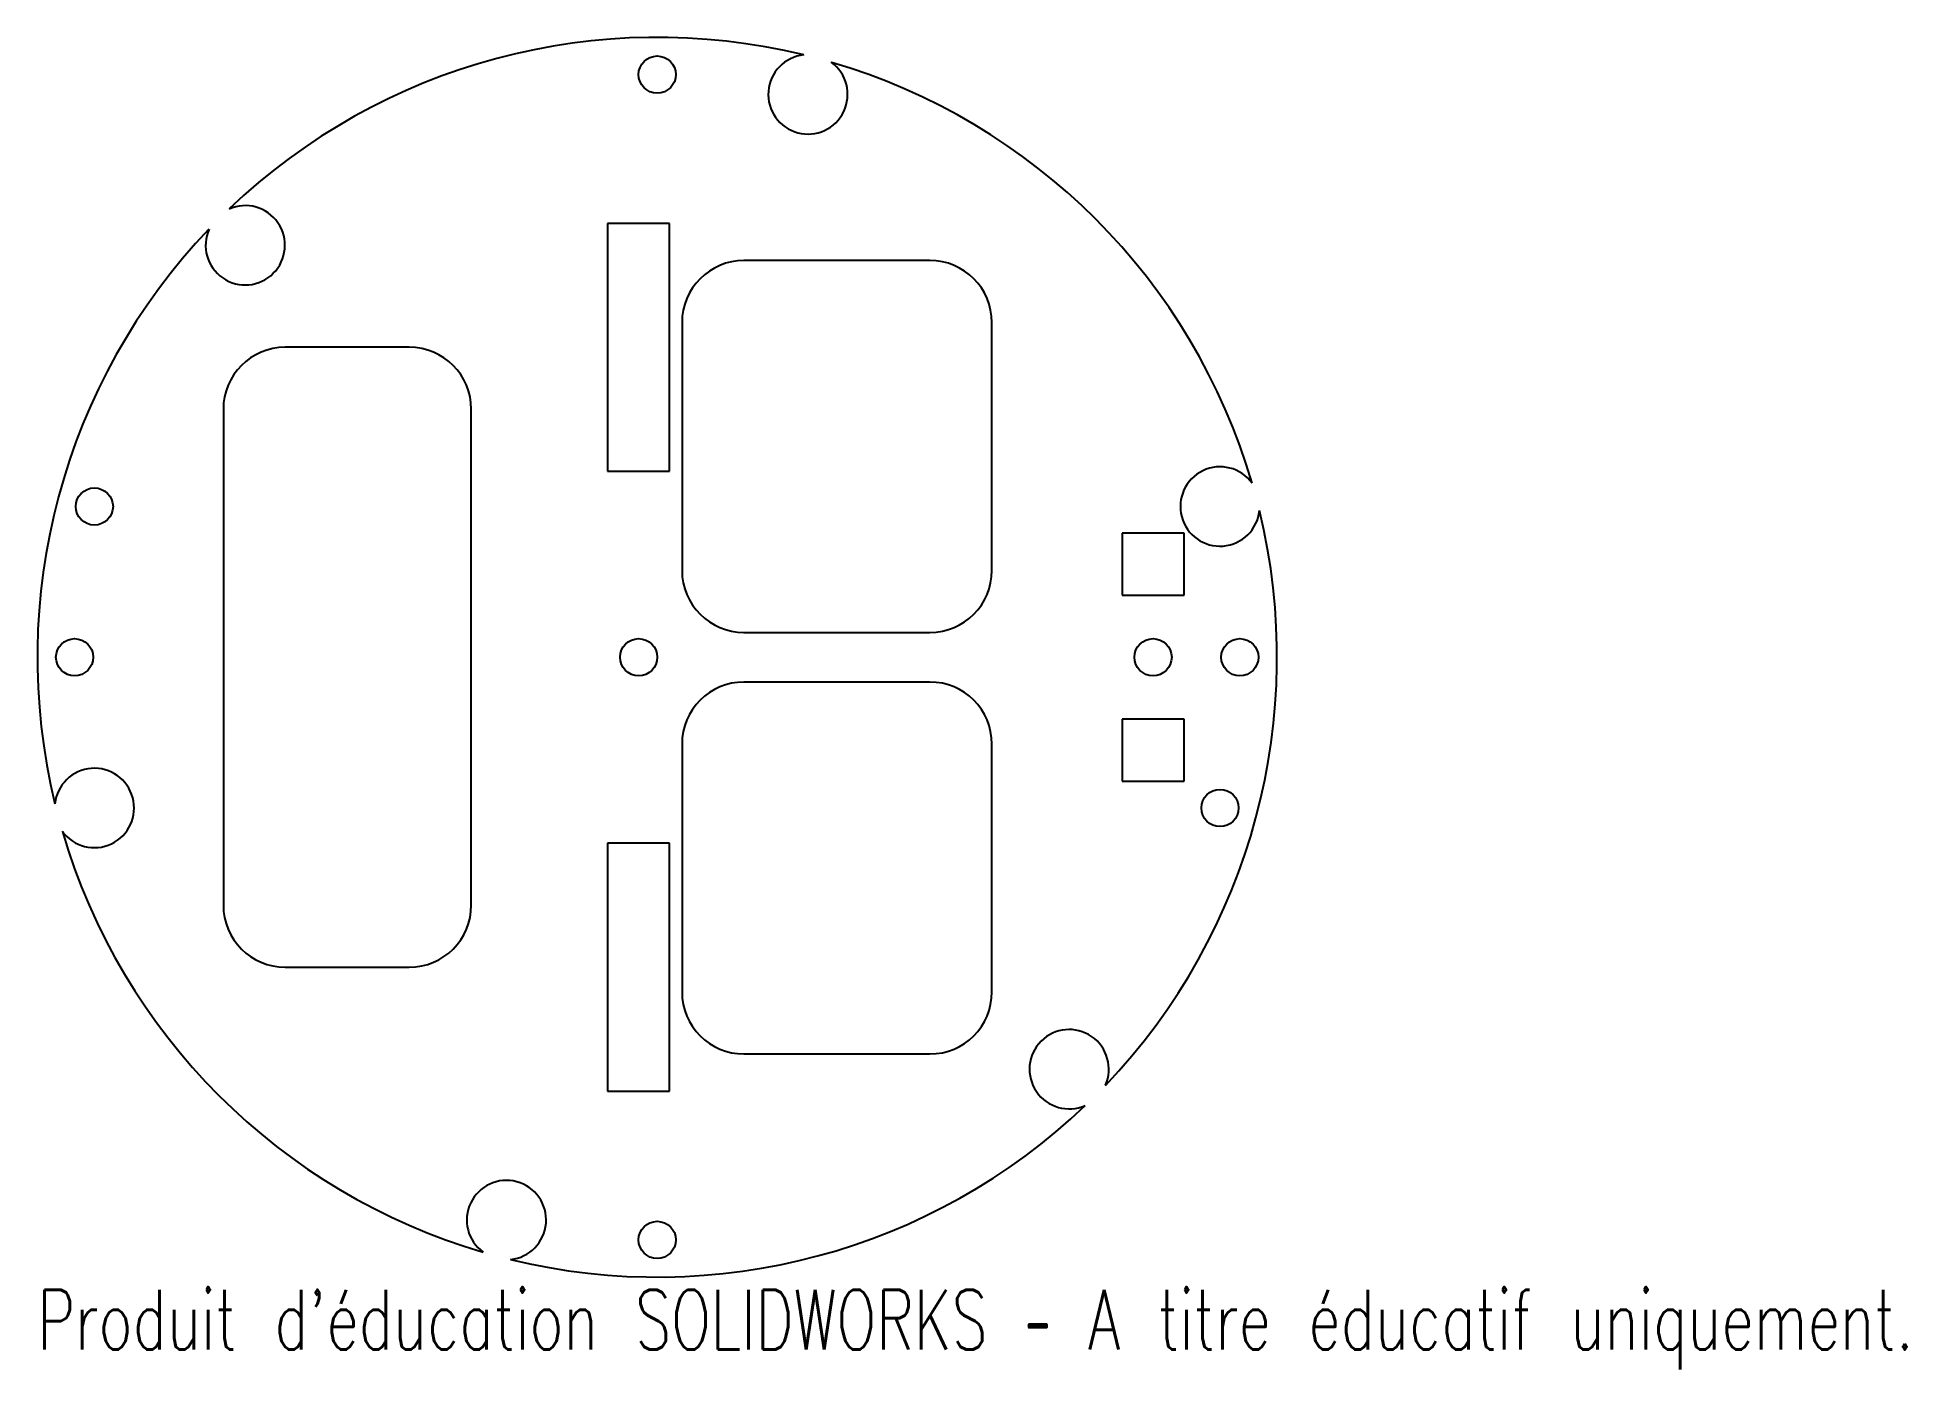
# Model space of a CAD drawing. Header units: millimetres. Extents: x -50 to 101, y -57 to 50.
import ezdxf

# ---------------------------------------------------------------- set-up
doc = ezdxf.new("R2010")
doc.units = ezdxf.units.MM
doc.styles.add('SLDTEXTSTYLE0', font='TXT', dxfattribs={"width": 0.7, "bigfont": 'bigfont'})

msp = doc.modelspace()

# ---------------------------------------------------------------- linework, layer by layer
at = {"color": 7, "linetype": 'Continuous', "lineweight": 25}
for p, q in [((-4, 35), (-4, 15)), ((1, 35), (-4, 35)), ((1, 15), (1, 35)), ((22, 32), (7, 32)), ((2, 27), (2, 7)), ((27, 7), (27, 27)), ((-20, 25), (-30, 25)), ((-35, 20), (-35, -20)), ((-15, -20), (-15, 20)), ((-4, 15), (1, 15)), ((37.5, 10), (37.5, 5)), ((42.5, 10), (37.5, 10)), ((42.5, 5), (42.5, 10)), ((37.5, 5), (42.5, 5)), ((7, 2), (22, 2)), ((22, -2), (7, -2)), ((37.5, -5), (37.5, -10)), ((42.5, -5), (37.5, -5)), ((42.5, -10), (42.5, -5)), ((2, -7), (2, -27)), ((27, -27), (27, -7)), ((37.5, -10), (42.5, -10)), ((-4, -15), (-4, -35)), ((1, -15), (-4, -15)), ((1, -35), (1, -15)), ((-30, -25), (-20, -25)), ((7, -32), (22, -32)), ((-4, -35), (1, -35))]:
    msp.add_line(p, q, dxfattribs=at)
for centre in [(0, 47), (-45.4, 12.16), (-47, 0), (-1.5, 0), (40, 0), (47, 0), (45.4, -12.16), (0, -47)]:
    msp.add_circle(centre, 1.5, dxfattribs=at)
for centre, radius, start, end in [((0, 0), 50, 76.3162, 133.6838), ((12.16, 45.4), 3.2, 96.0324, 53.9676), ((0, 0), 50, 16.3162, 73.6838), ((-33.23, 33.23), 3.2, 156.0324, 113.9676), ((0, 0), 50, 136.3162, 193.6838), ((7, 27), 5, 90, 180), ((22, 27), 5, 0, 90), ((-30, 20), 5, 90, 180), ((-20, 20), 5, 0, 90), ((45.4, 12.16), 3.2, 36.0324, 353.9676), ((0, 0), 50, 316.3162, 13.6838), ((7, 7), 5, 180, 270), ((22, 7), 5, 270, 0), ((7, -7), 5, 90, 180), ((22, -7), 5, 0, 90), ((-45.4, -12.16), 3.2, 216.0324, 173.9676), ((0, 0), 50, 196.3162, 253.6838), ((-30, -20), 5, 180, 270), ((-20, -20), 5, 270, 0), ((7, -27), 5, 180, 270), ((22, -27), 5, 270, 0), ((33.23, -33.23), 3.2, 336.0324, 293.9676), ((0, 0), 50, 256.3162, 313.6838), ((-12.16, -45.4), 3.2, 276.0324, 233.9676)]:
    msp.add_arc(centre, radius, start, end, dxfattribs=at)

# ---------------------------------------------------------------- texts
at = {"color": 7, "linetype": 'Continuous', "insert": (-50, -51.02), "char_height": 4.8336, "attachment_point": 1, "style": 'SLDTEXTSTYLE0'}
msp.add_mtext("Produit d'éducation SOLIDWORKS – A titre éducatif uniquement.", dxfattribs=at)

doc.saveas('drawing.dxf')
